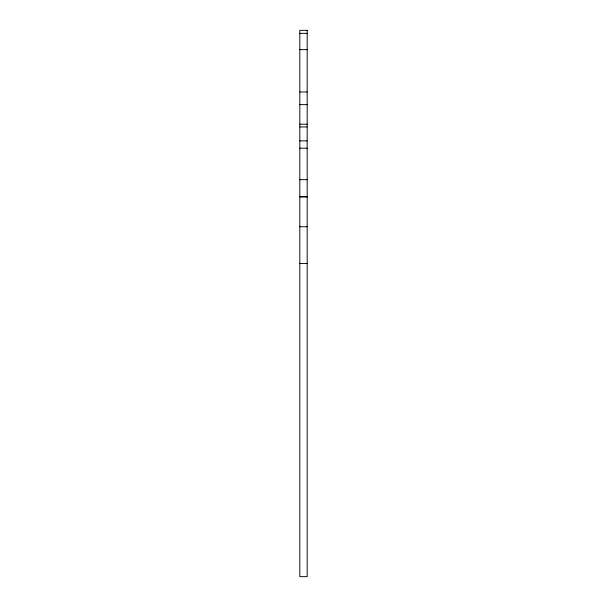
<?xml version="1.0" encoding="UTF-8"?>
<svg xmlns="http://www.w3.org/2000/svg" width="607" height="607" viewBox="0 0 607 607"><rect width="100%" height="100%" fill="white"/><g stroke="black" fill="none" stroke-linecap="round" stroke-linejoin="round"><path stroke-width="0.91" d="M299.828 33.355L307.172 33.355M299.828 49.645L307.172 49.645M299.828 91.976L307.172 91.976M299.828 104.624L307.172 104.624M299.828 124.192L307.172 124.192M299.828 126.954L307.172 126.954M299.828 140.877L307.172 140.877M299.828 148.176L307.172 148.176M299.828 179.672L307.172 179.672M299.828 226.752L307.172 226.752M299.828 263.43L307.172 263.43M307.172 30.35L299.828 30.35L299.828 576.65L307.172 576.65L307.172 30.35M307.172 196.782L299.828 196.782L307.172 196.827"/></g></svg>
